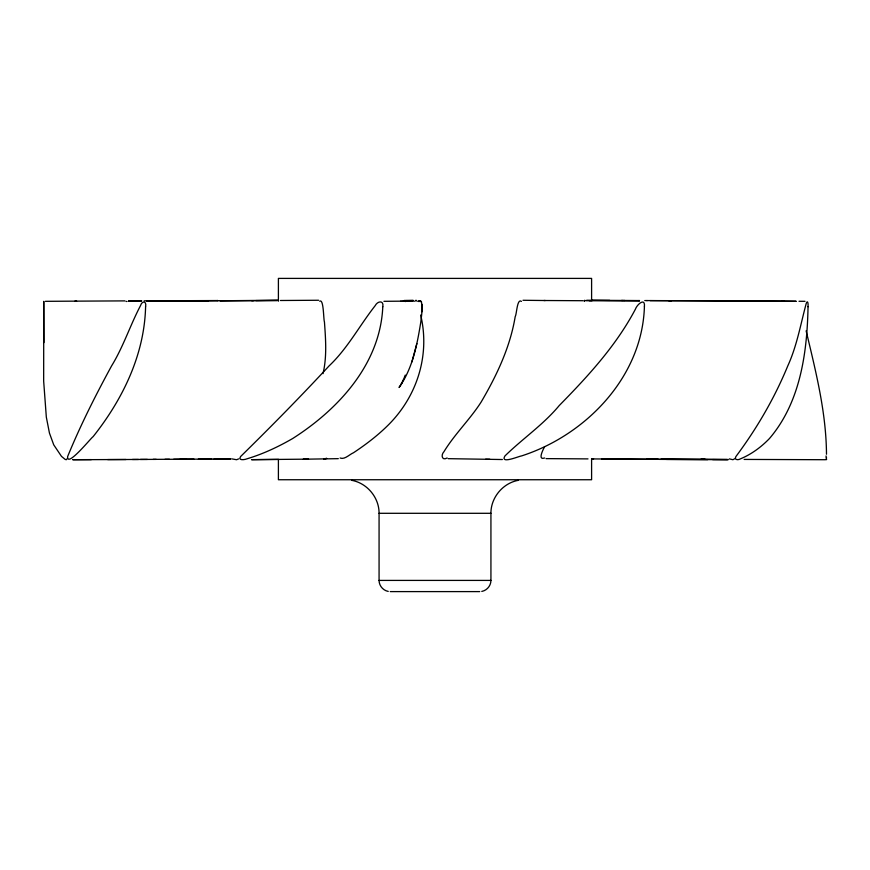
<?xml version="1.0" encoding="UTF-8"?>
<svg xmlns="http://www.w3.org/2000/svg" width="870" height="870" viewBox="0 0 870 870"><rect width="100%" height="100%" fill="white"/><g stroke="black" fill="none" stroke-linecap="round" stroke-linejoin="round"><path stroke-width="1.3" d="M278.4 459.48L278.4 479.74L591.6 479.74L591.6 458.555M826.5 459.099L826.489 459.697L826.043 455.945M401.679 383.474L399.069 387.476C412.587 368.467 417.078 344.911 420.754 322.335C421.352 316.756 423.418 304.848 420.765 301.009M421.939 311.754L422.004 304.435M481.773 591.415C486.939 590.491 490.974 585.662 490.93 580.41L490.93 513.3C490.81 497.564 502.893 483.067 518.379 480.305M66.892 458.892L66.468 459.654L65.25 459.48L61.487 456.38L53.733 444.842L49.449 433.097L46.328 417.143L43.663 381.103L43.75 301.335L43.924 342.606M584.39 301.379L584.781 300.237L585.042 300.737M323.346 372.186C326.968 355.678 325.63 338.637 324.445 321.933C323.444 319.921 323.792 298.192 319.703 301.216M323.009 373.654L323.183 372.925M416.85 343.563L411.901 361.931M734.487 458.892L732.91 459.719L729.256 458.871M404.137 377.939L405.268 375.079M238.684 458.892L236.575 459.719L231.79 458.871M403.702 378.907L401.092 384.399M544.663 446.604C543.402 449.029 537.181 460.654 544.674 457.99M414.685 301.379L416.001 300.237L417.306 301.379M403.158 301.183L404.224 300.498L413.076 300.291M419.579 301.118L418.861 301.596L420.156 300.922L419.003 300.976M447.158 457.99C441.797 461.067 440.796 454.836 443.928 451.737C454.705 434.021 469.93 419.536 481.11 402.092C496.683 375.601 510.157 347.228 515.192 316.658C516.791 314.277 516.997 298.073 521.467 301.379M126.085 301.401L126.792 301.477M304.609 459.208L303.238 459.219L308.513 459.142L251.528 459.664L278.378 459.382M338.321 458.653L305.968 459.186M128.184 301.314L141.397 301.096L139.059 301.129M413.228 301.063L383.931 301.314M400.689 301.183L401.374 301.183M146.878 301.031L165.028 300.922M180.133 459.24L186.539 459.186L173.674 459.284M74.907 301.15L124.975 300.889M178.198 301.161L177.447 301.161L277.758 300.248M277.41 300.52L220.197 300.9M280.368 300.498L318.627 300.259M251.68 300.694L253.464 300.683M402.745 301.172L403.832 301.161M213.976 459.055L230.409 458.947M45.381 301.324L76.625 301.14M277.334 300.476L255.965 300.585M147.084 301.324L180.655 301.15L179.905 301.15M164.995 459.338L194.01 459.153M153.131 459.371L169.422 459.284M198.36 459.142L230.757 458.969M156.23 459.382L140.451 459.436M211.758 459.077L185.68 459.208M147.378 459.425L132.457 459.469M128.619 300.879L141.756 300.824M144.115 300.824L217.663 300.552L217.043 300.552M174.402 300.879L208.3 300.759M73.243 459.686L91.339 459.61M72.602 459.708L138.439 459.469M107.695 459.577L126.009 459.512M351.621 480.305C367.107 483.067 379.189 497.564 379.07 513.3L490.93 513.3M379.07 513.3L379.07 580.41L490.919 580.41M390.271 591.6L479.729 591.6M589.262 300.737L592.013 300.748M705.102 459.219L661.233 459.012M825.619 459.719L744.154 459.425M763.871 300.998L644.746 300.563M591.643 300.313L623.594 300.476M624.16 300.487L624.736 300.487M621.485 300.454L639.472 300.563L638.863 300.563M646.682 300.574L647.236 300.574M650.118 300.618L671.531 300.715M761.348 301.14L760.695 301.14L796.017 301.324M668.639 300.705L784 301.14M583.324 300.715L543.913 300.509M586.086 300.726L639.526 301.009M727.342 459.349L701.035 459.186M712.617 459.588L728.32 459.675M727.494 459.697L659.373 459.382M707.745 459.61L666.398 459.425M763.175 301.15L763.816 301.161M586.674 300.259L609.761 300.389M647.117 458.925L658.296 458.99M588.011 458.892L546.077 458.62M592.263 458.925L647.737 459.24M653.772 459.284L665.648 459.36M796.028 301.237L781.706 301.118M799.019 301.27L805.022 301.314M545.262 300.52L522.979 300.28M654.196 459.349L601.649 458.925M592.829 458.849L593.568 458.849M448.18 458.664L502.36 459.534M485.645 459.219L489.81 459.284M413.489 300.748L406.203 300.618M418.84 300.846L420.417 300.911M419.492 300.868L420.33 300.9M405.355 300.596L404.757 300.748M404.409 300.552L405.409 301.607M388.227 591.415C383.061 590.491 379.037 585.662 379.07 580.41M340.094 458.022C344.683 459.882 349.49 454.39 353.524 452.726C365.215 444.972 376.482 436.457 386.574 426.681C416.654 397.829 430.422 355.884 420.678 315.027M421.21 301.433L421.569 302.151M806.131 330.85C815.777 371.403 826.217 412.271 826.489 454.238M826.5 457.468L826.5 458.251M591.6 300.019L591.6 278.4L278.4 278.4L278.4 301.194M808.045 306.729C807.153 352.763 800.389 402.277 769.471 438.513C761.239 447.071 751.408 454.314 740.403 458.871C738.315 460.295 733.638 460.012 735.868 456.598C756.759 428.605 774.42 398.329 787.774 365.922C796.55 346.76 800.324 325.924 805.642 305.664C806.958 299.443 808.447 301.564 808.045 306.729M145.594 306.729C144.442 354.938 122.55 399.624 93.003 436.783C92.231 436.457 66.642 468.441 67.621 456.598C80.312 425.56 95.537 395.382 111.577 365.922C123.301 346.858 130.119 325.391 140.483 305.664C142.093 300.411 146.823 300.9 145.594 306.729M644.409 306.729C642.245 376.928 585.978 435.13 521.5 455.945C519.488 455.978 499.728 464.558 504.915 455.978C522.533 438.697 543.315 424.723 559.203 405.583C588.022 376.21 616.08 345.792 635.426 309.144C637.047 304.435 645.388 297.138 644.409 306.729M382.789 306.729C380.32 363.856 338.626 409.215 292.69 438.513C278.193 446.886 262.87 454.075 246.808 458.871C244.633 459.838 237.695 460.763 240.544 456.598C270.624 427.061 300.346 396.937 329.067 365.922C347.652 348.392 359.538 325.543 375.187 305.664C377.482 300.998 384.083 299.987 382.789 306.729M326.696 458.414L323.705 458.925L326.696 458.414"/></g></svg>
